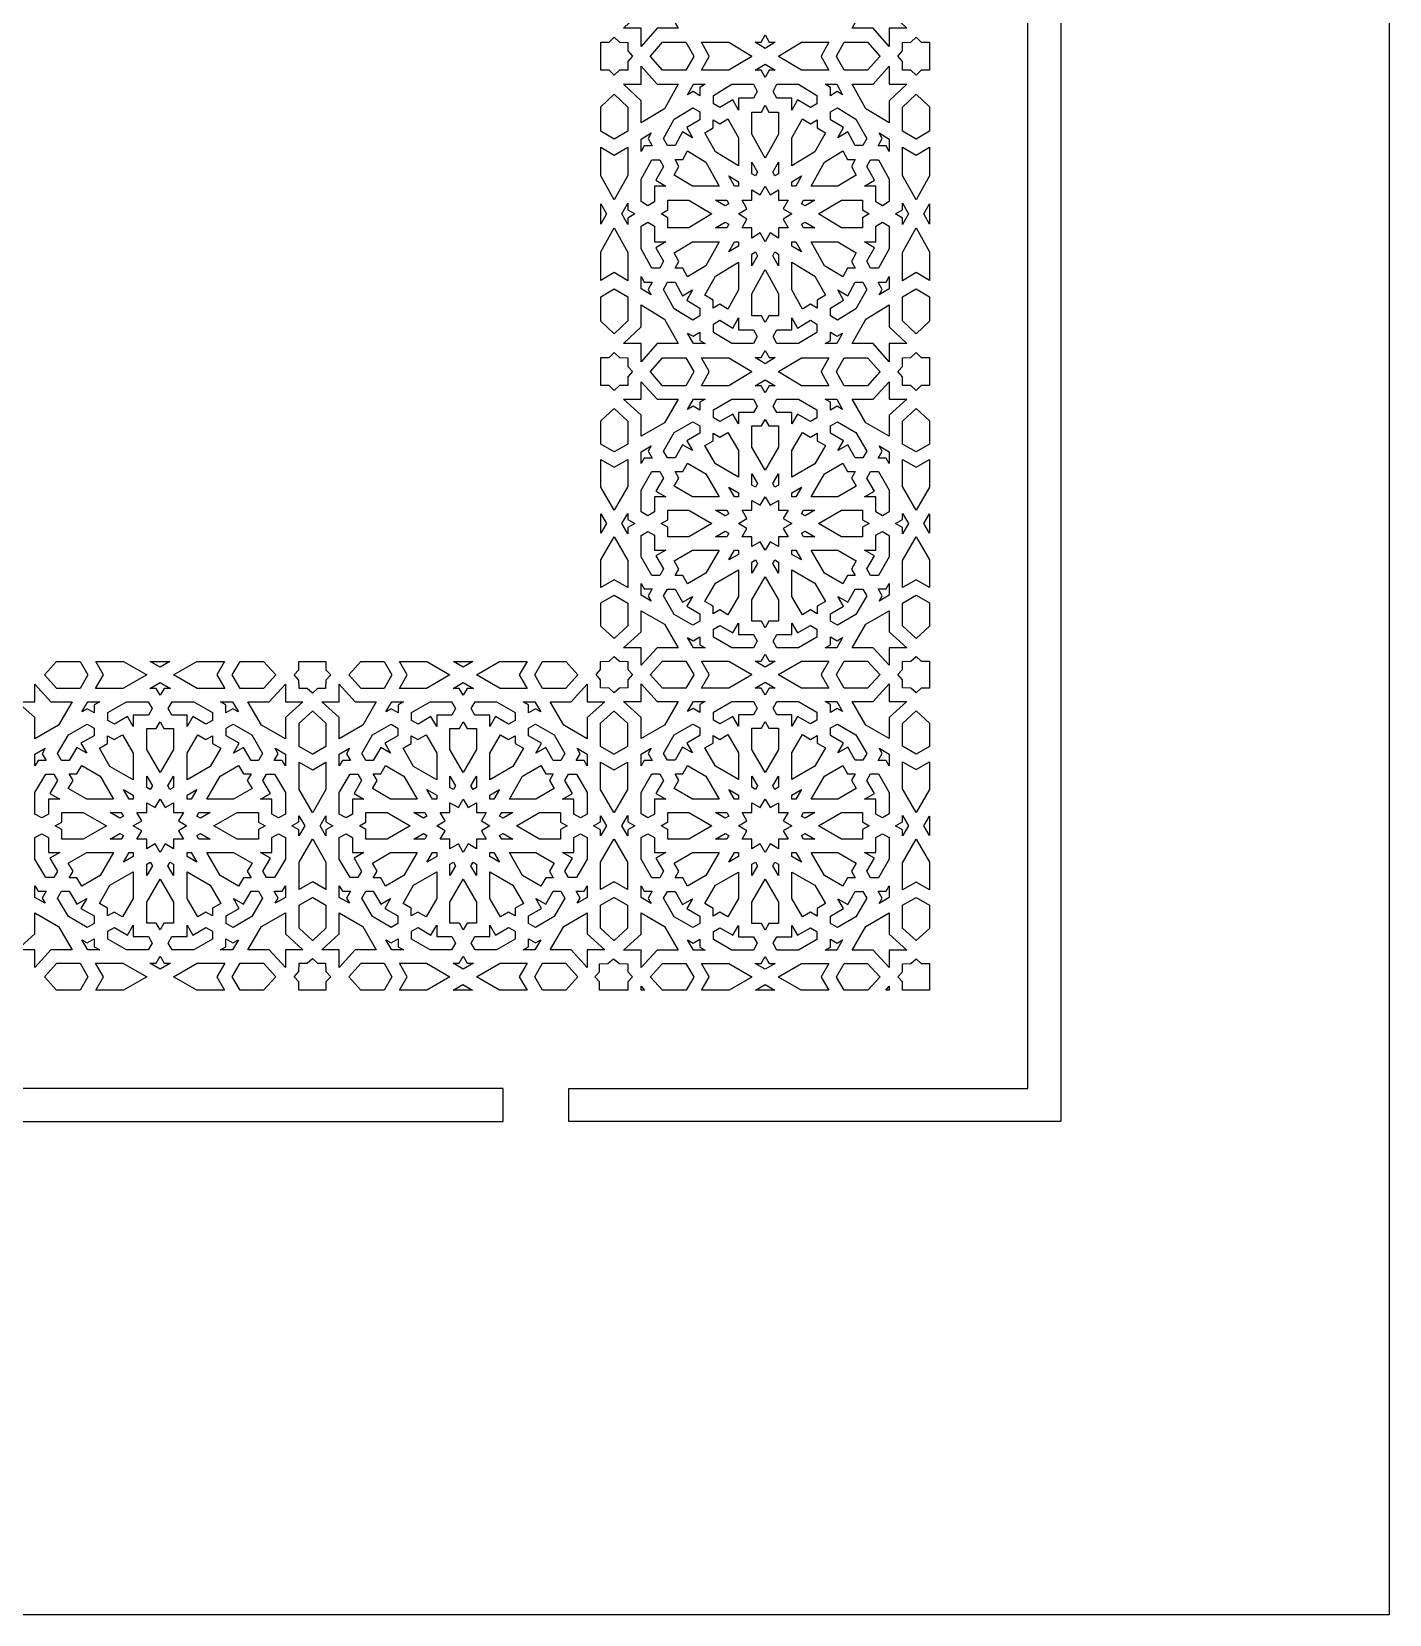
# Model space of a CAD drawing. Extents: x -375 to 375, y -1025 to 1025.
# Drawn here: x -38.3 to 375, y -1025 to -543.3 of the extents above; entities that cross this region are included whole.
import ezdxf

# ---------------------------------------------------------------- set-up
doc = ezdxf.new("R2010")
doc.units = 0
doc.layers.add('LAYER_1', color=18, linetype='CONTINUOUS')

msp = doc.modelspace()

# ---------------------------------------------------------------- linework, layer by layer
at = {"layer": 'LAYER_1'}
for points in [[(-375, -1025), (375, -1025), (375, 1025), (-375, 1025)], [(125.29, -875), (125.29, -865), (265, -865), (265, -189.54), (275, -189.54), (275, -875)], [(154.38, -534.79), (158.51, -542.26), (152.08, -542.26), (147.23, -547.82), (147.23, -542.26), (141.92, -542.26), (147.23, -537.19), (147.23, -530.48)], [(222.77, -537.19), (228.08, -542.26), (222.77, -542.26), (222.77, -547.82), (217.92, -542.26), (211.49, -542.26), (215.62, -534.79), (222.77, -530.48)], [(186.21, -546.5), (188.09, -546.5), (185, -548.37), (181.91, -546.5), (183.79, -546.5), (185, -544.3)], [(140.62, -546.5), (143.18, -546.59), (143.18, -549.17), (144.58, -550.78), (143.18, -552.38), (143.18, -554.97), (140.62, -555.05), (139.05, -556.55), (137.47, -555.05), (135, -555.05), (135, -550.78), (135, -546.5), (137.47, -546.5), (139.05, -545)], [(163.24, -550.73), (163.21, -550.78), (163.24, -550.82), (160.9, -555.05), (153.8, -555.05), (150.11, -550.82), (150.14, -550.78), (150.11, -550.73), (153.8, -546.5), (160.9, -546.5)], [(180.94, -550.73), (180.87, -550.78), (180.94, -550.82), (173.93, -555.05), (165.58, -555.05), (167.92, -550.82), (167.9, -550.78), (167.92, -550.73), (165.58, -546.5), (173.93, -546.5)], [(202.08, -550.73), (202.1, -550.78), (202.08, -550.82), (204.42, -555.05), (196.07, -555.05), (189.06, -550.82), (189.13, -550.78), (189.06, -550.73), (196.07, -546.5), (204.42, -546.5)], [(219.89, -550.73), (219.86, -550.78), (219.89, -550.82), (216.2, -555.05), (209.1, -555.05), (206.76, -550.82), (206.79, -550.78), (206.76, -550.73), (209.1, -546.5), (216.2, -546.5)], [(232.53, -546.5), (235, -546.5), (235, -550.78), (235, -555.05), (232.53, -555.05), (230.95, -556.55), (229.38, -555.05), (226.82, -554.97), (226.82, -552.38), (225.42, -550.78), (226.82, -549.17), (226.82, -546.59), (229.38, -546.5), (230.95, -545)], [(152.08, -559.29), (158.51, -559.29), (154.38, -566.76), (147.23, -571.08), (147.23, -564.36), (141.92, -559.29), (147.23, -559.29), (147.23, -553.74)], [(188.09, -555.05), (186.21, -555.05), (185, -557.25), (183.79, -555.05), (181.91, -555.05), (185, -553.19)], [(222.77, -559.29), (228.08, -559.29), (222.77, -564.36), (222.77, -571.08), (215.62, -566.76), (211.49, -559.29), (217.92, -559.29), (222.77, -553.74)], [(143.18, -566.23), (143.18, -573.53), (139.05, -576.02), (135, -573.57), (135, -566.16), (139.05, -562.29)], [(165.14, -560.27), (165.14, -562.81), (163.04, -561.54), (161.41, -562.52), (163.2, -559.29), (166.77, -559.29)], [(182.61, -561.46), (181.46, -563.53), (176.89, -563.53), (176.89, -567.15), (175.16, -564.02), (171.21, -566.41), (169.23, -565.21), (169.23, -562.7), (174.88, -559.29), (181.41, -559.29)], [(200.77, -562.7), (200.77, -565.21), (198.8, -566.41), (194.84, -564.02), (193.11, -567.15), (193.11, -563.53), (188.54, -563.53), (187.39, -561.46), (188.59, -559.29), (195.12, -559.29)], [(208.59, -562.52), (206.96, -561.54), (204.86, -562.81), (204.86, -560.27), (203.23, -559.29), (206.8, -559.29)], [(235, -566.16), (235, -573.57), (230.95, -576.02), (226.82, -573.53), (226.82, -566.23), (230.95, -562.29)], [(165.08, -567.71), (165.08, -570.1), (161.12, -572.49), (162.85, -575.62), (159.86, -573.81), (157.57, -577.95), (155.29, -577.95), (154.09, -575.78), (157.35, -569.87), (163.01, -566.46)], [(186.16, -567.77), (189.05, -567.77), (189.05, -574.49), (185, -581.82), (180.95, -574.49), (180.95, -567.77), (183.84, -567.77), (185, -565.68)], [(212.65, -569.87), (215.91, -575.78), (214.71, -577.95), (212.43, -577.95), (210.14, -573.81), (207.15, -575.62), (208.88, -572.49), (204.92, -570.1), (204.92, -567.71), (206.99, -566.46)], [(176.89, -575.63), (176.89, -584.09), (169.88, -579.86), (166.67, -574.04), (169.17, -572.53), (169.17, -570.11), (171.18, -571.32), (173.68, -569.81)], [(198.82, -571.32), (200.83, -570.11), (200.83, -572.53), (203.33, -574.04), (200.12, -579.86), (193.11, -584.09), (193.11, -575.63), (196.32, -569.81)], [(149.39, -575.81), (150.6, -578.01), (148.17, -578.01), (147.23, -579.71), (147.23, -575.97), (150.33, -574.11)], [(222.77, -575.97), (222.77, -579.71), (221.83, -578.01), (219.4, -578.01), (220.61, -575.81), (219.67, -574.11)], [(143.18, -587.05), (139.05, -594.52), (135, -587.19), (135, -578.47), (139.05, -580.91), (143.18, -578.42)], [(154.04, -584.35), (151.75, -588.49), (154.75, -590.29), (151.29, -590.29), (151.29, -595.07), (149.31, -596.26), (147.23, -595.01), (147.23, -588.19), (150.5, -582.28), (152.9, -582.28)], [(166.91, -582.96), (170.96, -590.29), (162.86, -590.29), (157.3, -586.93), (158.74, -584.32), (157.58, -582.22), (159.9, -582.22), (161.34, -579.6)], [(210.1, -582.22), (212.42, -582.22), (211.26, -584.32), (212.7, -586.93), (207.14, -590.29), (199.04, -590.29), (203.09, -582.96), (208.66, -579.6)], [(222.77, -588.19), (222.77, -595.01), (220.69, -596.26), (218.71, -595.07), (218.71, -590.29), (215.25, -590.29), (218.25, -588.49), (215.96, -584.35), (217.1, -582.28), (219.5, -582.28)], [(230.95, -580.91), (235, -578.47), (235, -587.19), (230.95, -594.52), (226.82, -587.05), (226.82, -578.42)], [(176.9, -588.99), (176.9, -590.29), (175.65, -590.29), (173.94, -587.2)], [(182.66, -586.06), (182.03, -587.19), (180.95, -586.54), (180.95, -582.97)], [(189.05, -586.54), (187.97, -587.19), (187.34, -586.06), (189.05, -582.97)], [(194.36, -590.29), (193.11, -590.29), (193.11, -588.99), (196.06, -587.2)], [(186.48, -592.98), (189.05, -591.44), (189.05, -594.53), (192.01, -594.53), (190.53, -597.22), (193.1, -598.77), (190.53, -600.32), (192.01, -603), (189.05, -603), (189.05, -606.1), (186.48, -604.55), (185, -607.23), (183.52, -604.55), (180.95, -606.1), (180.95, -603), (177.99, -603), (179.47, -600.32), (176.9, -598.77), (179.47, -597.22), (177.99, -594.53), (180.95, -594.53), (180.95, -591.44), (183.52, -592.98), (185, -590.3)], [(136.71, -598.77), (135, -601.86), (135, -598.77), (135, -595.68)], [(143.18, -597.5), (145.28, -598.77), (143.18, -600.04), (143.18, -602), (141.39, -598.77), (143.18, -595.53)], [(168.79, -598.77), (161.77, -603), (155.35, -603), (155.35, -599.98), (153.34, -598.77), (155.35, -597.55), (155.35, -594.53), (161.77, -594.53)], [(173.93, -595.66), (172.85, -596.32), (169.89, -594.53), (173.3, -594.53)], [(197.16, -596.32), (196.07, -595.66), (196.7, -594.53), (200.11, -594.53)], [(214.65, -597.55), (216.66, -598.77), (214.65, -599.98), (214.65, -603), (208.23, -603), (201.21, -598.77), (208.23, -594.53), (214.65, -594.53)], [(228.61, -598.77), (226.82, -602), (226.82, -600.04), (224.72, -598.77), (226.82, -597.5), (226.82, -595.53)], [(235, -598.77), (235, -601.86), (233.29, -598.77), (235, -595.68)], [(151.29, -602.46), (151.29, -607.24), (154.75, -607.24), (151.75, -609.05), (154.04, -613.18), (152.9, -615.25), (150.5, -615.25), (147.23, -609.34), (147.23, -602.52), (149.31, -601.27)], [(173.93, -601.87), (173.3, -603), (169.89, -603), (172.85, -601.22)], [(200.11, -603), (196.7, -603), (196.07, -601.87), (197.16, -601.22)], [(222.77, -602.52), (222.77, -609.34), (219.5, -615.25), (217.1, -615.25), (215.96, -613.18), (218.25, -609.05), (215.25, -607.24), (218.71, -607.24), (218.71, -602.46), (220.69, -601.27)], [(143.18, -610.48), (143.18, -619.11), (139.05, -616.62), (135, -619.06), (135, -610.34), (139.05, -603.01)], [(235, -610.34), (235, -619.06), (230.95, -616.62), (226.82, -619.11), (226.82, -610.48), (230.95, -603.01)], [(166.91, -614.57), (161.34, -617.93), (159.9, -615.31), (157.58, -615.31), (158.74, -613.21), (157.3, -610.6), (162.86, -607.24), (170.96, -607.24)], [(176.9, -608.54), (173.94, -610.33), (175.65, -607.24), (176.9, -607.24)], [(182.66, -611.47), (180.95, -614.56), (180.95, -610.99), (182.03, -610.34)], [(189.05, -610.99), (189.05, -614.56), (187.34, -611.47), (187.97, -610.34)], [(196.06, -610.33), (193.11, -608.54), (193.11, -607.24), (194.36, -607.24)], [(212.7, -610.6), (211.26, -613.21), (212.42, -615.31), (210.1, -615.31), (208.66, -617.93), (203.09, -614.57), (199.04, -607.24), (207.14, -607.24)], [(176.89, -621.9), (173.68, -627.72), (171.18, -626.21), (169.17, -627.42), (169.17, -625), (166.67, -623.49), (169.88, -617.67), (176.89, -613.44)], [(189.05, -623.04), (189.05, -629.76), (186.16, -629.76), (185, -631.85), (183.84, -629.76), (180.95, -629.76), (180.95, -623.04), (185, -615.71)], [(200.12, -617.67), (203.33, -623.49), (200.83, -625), (200.83, -627.42), (198.82, -626.21), (196.32, -627.72), (193.11, -621.9), (193.11, -613.44)], [(148.17, -619.52), (150.6, -619.52), (149.39, -621.72), (150.33, -623.42), (147.23, -621.56), (147.23, -617.83)], [(159.86, -623.72), (162.85, -621.91), (161.12, -625.04), (165.08, -627.43), (165.08, -629.82), (163.01, -631.07), (157.35, -627.66), (154.09, -621.75), (155.29, -619.58), (157.57, -619.58)], [(215.91, -621.75), (212.65, -627.66), (206.99, -631.07), (204.92, -629.82), (204.92, -627.43), (208.88, -625.04), (207.15, -621.91), (210.14, -623.72), (212.43, -619.58), (214.71, -619.58)], [(222.77, -621.56), (219.67, -623.42), (220.61, -621.72), (219.4, -619.52), (221.83, -619.52), (222.77, -617.83)], [(143.18, -624.01), (143.18, -631.3), (139.05, -635.24), (135, -631.38), (135, -623.96), (139.05, -621.51)], [(235, -623.96), (235, -631.38), (230.95, -635.24), (226.82, -631.3), (226.82, -624.01), (230.95, -621.51)], [(154.38, -630.77), (158.51, -638.24), (152.08, -638.24), (147.23, -643.79), (147.23, -638.24), (141.92, -638.24), (147.23, -633.17), (147.23, -626.45)], [(176.89, -634), (181.46, -634), (182.61, -636.07), (181.41, -638.24), (174.88, -638.24), (169.23, -634.83), (169.23, -632.32), (171.21, -631.13), (175.16, -633.51), (176.89, -630.39)], [(194.84, -633.51), (198.8, -631.13), (200.77, -632.32), (200.77, -634.83), (195.12, -638.24), (188.59, -638.24), (187.39, -636.07), (188.54, -634), (193.11, -634), (193.11, -630.39)], [(222.77, -633.17), (228.08, -638.24), (222.77, -638.24), (222.77, -643.79), (217.92, -638.24), (211.49, -638.24), (215.62, -630.77), (222.77, -626.45)], [(165.14, -637.26), (166.77, -638.24), (163.2, -638.24), (161.41, -635.01), (163.04, -635.99), (165.14, -634.72)], [(206.96, -635.99), (208.59, -635.01), (206.8, -638.24), (203.23, -638.24), (204.86, -637.26), (204.86, -634.72)], [(186.21, -642.48), (188.09, -642.48), (185, -644.35), (181.91, -642.48), (183.79, -642.48), (185, -640.28)], [(140.62, -642.48), (143.18, -642.56), (143.18, -645.15), (144.58, -646.75), (143.18, -648.36), (143.18, -650.95), (140.62, -651.03), (139.05, -652.53), (137.47, -651.03), (135, -651.03), (135, -646.75), (135, -642.48), (137.47, -642.48), (139.05, -640.98)], [(163.24, -646.77), (163.21, -646.81), (163.24, -646.86), (160.9, -651.04), (153.8, -651.04), (150.11, -646.86), (150.14, -646.81), (150.11, -646.77), (153.8, -642.58), (160.9, -642.58)], [(180.94, -646.77), (180.87, -646.81), (180.94, -646.86), (173.93, -651.04), (165.58, -651.04), (167.92, -646.86), (167.9, -646.81), (167.92, -646.77), (165.58, -642.58), (173.93, -642.58)], [(202.08, -646.77), (202.1, -646.81), (202.08, -646.86), (204.42, -651.04), (196.07, -651.04), (189.06, -646.86), (189.13, -646.81), (189.06, -646.77), (196.07, -642.58), (204.42, -642.58)], [(219.89, -646.77), (219.86, -646.81), (219.89, -646.86), (216.2, -651.04), (209.1, -651.04), (206.76, -646.86), (206.79, -646.81), (206.76, -646.77), (209.1, -642.58), (216.2, -642.58)], [(232.53, -642.48), (235, -642.48), (235, -646.75), (235, -651.03), (232.53, -651.03), (230.95, -652.53), (229.38, -651.03), (226.82, -650.95), (226.82, -648.36), (225.42, -646.75), (226.82, -645.15), (226.82, -642.56), (229.38, -642.48), (230.95, -640.98)], [(152.08, -655.16), (158.51, -655.16), (154.38, -662.32), (147.23, -666.45), (147.23, -660.01), (141.92, -655.16), (147.23, -655.16), (147.23, -649.83)], [(188.09, -651.09), (186.21, -651.09), (185, -653.2), (183.79, -651.09), (181.91, -651.09), (185, -649.3)], [(222.77, -655.16), (228.08, -655.16), (222.77, -660.01), (222.77, -666.45), (215.62, -662.32), (211.49, -655.16), (217.92, -655.16), (222.77, -649.83)], [(143.18, -661.81), (143.18, -668.8), (139.05, -671.19), (135, -668.85), (135, -661.74), (139.05, -658.03)], [(165.14, -656.1), (165.14, -658.53), (163.04, -657.31), (161.41, -658.25), (163.2, -655.16), (166.77, -655.16)], [(182.61, -657.24), (181.46, -659.22), (176.89, -659.22), (176.89, -662.68), (175.16, -659.68), (171.21, -661.97), (169.23, -660.83), (169.23, -658.43), (174.88, -655.16), (181.41, -655.16)], [(200.77, -658.43), (200.77, -660.83), (198.8, -661.97), (194.84, -659.68), (193.11, -662.68), (193.11, -659.22), (188.54, -659.22), (187.39, -657.24), (188.59, -655.16), (195.12, -655.16)], [(208.59, -658.25), (206.96, -657.31), (204.86, -658.53), (204.86, -656.1), (203.23, -655.16), (206.8, -655.16)], [(235, -661.74), (235, -668.85), (230.95, -671.19), (226.82, -668.8), (226.82, -661.81), (230.95, -658.03)], [(165.08, -663.23), (165.08, -665.52), (161.12, -667.81), (162.85, -670.8), (159.86, -669.07), (157.57, -673.04), (155.29, -673.04), (154.09, -670.96), (157.35, -665.29), (163.01, -662.02)], [(186.16, -663.29), (189.05, -663.29), (189.05, -669.72), (185, -676.75), (180.95, -669.72), (180.95, -663.29), (183.84, -663.29), (185, -661.28)], [(212.65, -665.29), (215.91, -670.96), (214.71, -673.04), (212.43, -673.04), (210.14, -669.07), (207.15, -670.8), (208.88, -667.81), (204.92, -665.52), (204.92, -663.23), (206.99, -662.02)], [(149.39, -670.99), (150.6, -673.1), (148.17, -673.1), (147.23, -674.72), (147.23, -671.15), (150.33, -669.36)], [(176.89, -670.81), (176.89, -678.93), (169.88, -674.87), (166.67, -669.29), (169.17, -667.85), (169.17, -665.53), (171.18, -666.69), (173.68, -665.24)], [(198.82, -666.69), (200.83, -665.53), (200.83, -667.85), (203.33, -669.29), (200.12, -674.87), (193.11, -678.93), (193.11, -670.81), (196.32, -665.24)], [(222.77, -671.15), (222.77, -674.72), (221.83, -673.1), (219.4, -673.1), (220.61, -670.99), (219.67, -669.36)], [(143.18, -681.76), (139.05, -688.93), (135, -681.9), (135, -673.54), (139.05, -675.88), (143.18, -673.49)], [(230.95, -675.88), (235, -673.54), (235, -681.9), (230.95, -688.93), (226.82, -681.76), (226.82, -673.49)], [(154.04, -679.17), (151.75, -683.14), (154.75, -684.87), (151.29, -684.87), (151.29, -689.45), (149.31, -690.6), (147.23, -689.39), (147.23, -682.85), (150.5, -677.19), (152.9, -677.19)], [(166.91, -677.85), (170.96, -684.87), (162.86, -684.87), (157.3, -681.65), (158.74, -679.14), (157.58, -677.13), (159.9, -677.13), (161.34, -674.63)], [(182.66, -680.81), (182.03, -681.9), (180.95, -681.27), (180.95, -677.85)], [(189.05, -681.27), (187.97, -681.9), (187.34, -680.81), (189.05, -677.85)], [(210.1, -677.13), (212.42, -677.13), (211.26, -679.14), (212.7, -681.65), (207.14, -684.87), (199.04, -684.87), (203.09, -677.85), (208.66, -674.63)], [(222.77, -682.85), (222.77, -689.39), (220.69, -690.6), (218.71, -689.45), (218.71, -684.87), (215.25, -684.87), (218.25, -683.14), (215.96, -679.17), (217.1, -677.19), (219.5, -677.19)], [(176.9, -683.62), (176.9, -684.87), (175.65, -684.87), (173.94, -681.91)], [(194.36, -684.87), (193.11, -684.87), (193.11, -683.62), (196.06, -681.91)], [(186.48, -687.45), (189.05, -685.97), (189.05, -688.94), (192.01, -688.94), (190.53, -691.51), (193.1, -692.99), (190.53, -694.48), (192.01, -697.05), (189.05, -697.05), (189.05, -700.02), (186.48, -698.54), (185, -701.11), (183.52, -698.54), (180.95, -700.02), (180.95, -697.05), (177.99, -697.05), (179.47, -694.48), (176.9, -692.99), (179.47, -691.51), (177.99, -688.94), (180.95, -688.94), (180.95, -685.97), (183.52, -687.45), (185, -684.88)], [(136.71, -692.99), (135, -695.96), (135, -692.99), (135, -690.03)], [(143.18, -691.78), (145.28, -692.99), (143.18, -694.21), (143.18, -696.09), (141.39, -692.99), (143.18, -689.89)], [(168.79, -692.99), (161.77, -697.05), (155.35, -697.05), (155.35, -694.15), (153.34, -692.99), (155.35, -691.83), (155.35, -688.94), (161.77, -688.94)], [(173.93, -690.02), (172.85, -690.65), (169.89, -688.94), (173.3, -688.94)], [(197.16, -690.65), (196.07, -690.02), (196.7, -688.94), (200.11, -688.94)], [(214.65, -691.83), (216.66, -692.99), (214.65, -694.15), (214.65, -697.05), (208.23, -697.05), (201.21, -692.99), (208.23, -688.94), (214.65, -688.94)], [(228.61, -692.99), (226.82, -696.09), (226.82, -694.21), (224.72, -692.99), (226.82, -691.78), (226.82, -689.89)], [(235, -692.99), (235, -695.96), (233.29, -692.99), (235, -690.03)], [(143.18, -704.22), (143.18, -712.49), (139.05, -710.11), (135, -712.45), (135, -704.09), (139.05, -697.06)], [(151.29, -696.54), (151.29, -701.12), (154.75, -701.12), (151.75, -702.85), (154.04, -706.81), (152.9, -708.8), (150.5, -708.8), (147.23, -703.13), (147.23, -696.59), (149.31, -695.39)], [(173.93, -695.97), (173.3, -697.05), (169.89, -697.05), (172.85, -695.34)], [(200.11, -697.05), (196.7, -697.05), (196.07, -695.97), (197.16, -695.34)], [(222.77, -696.59), (222.77, -703.13), (219.5, -708.8), (217.1, -708.8), (215.96, -706.81), (218.25, -702.85), (215.25, -701.12), (218.71, -701.12), (218.71, -696.54), (220.69, -695.39)], [(235, -704.09), (235, -712.45), (230.95, -710.11), (226.82, -712.49), (226.82, -704.22), (230.95, -697.06)], [(166.91, -708.14), (161.34, -711.36), (159.9, -708.85), (157.58, -708.85), (158.74, -706.84), (157.3, -704.34), (162.86, -701.12), (170.96, -701.12)], [(176.9, -702.37), (173.94, -704.08), (175.65, -701.12), (176.9, -701.12)], [(196.06, -704.08), (193.11, -702.37), (193.11, -701.12), (194.36, -701.12)], [(212.7, -704.34), (211.26, -706.84), (212.42, -708.85), (210.1, -708.85), (208.66, -711.36), (203.09, -708.14), (199.04, -701.12), (207.14, -701.12)], [(176.89, -715.17), (173.68, -720.75), (171.18, -719.3), (169.17, -720.46), (169.17, -718.14), (166.67, -716.69), (169.88, -711.12), (176.89, -707.06)], [(182.66, -705.17), (180.95, -708.13), (180.95, -704.71), (182.03, -704.09)], [(189.05, -704.71), (189.05, -708.13), (187.34, -705.17), (187.97, -704.09)], [(200.12, -711.12), (203.33, -716.69), (200.83, -718.14), (200.83, -720.46), (198.82, -719.3), (196.32, -720.75), (193.11, -715.17), (193.11, -707.06)], [(148.17, -712.89), (150.6, -712.89), (149.39, -715), (150.33, -716.63), (147.23, -714.84), (147.23, -711.26)], [(189.05, -716.26), (189.05, -722.7), (186.16, -722.7), (185, -724.71), (183.84, -722.7), (180.95, -722.7), (180.95, -716.26), (185, -709.24)], [(222.77, -714.84), (219.67, -716.63), (220.61, -715), (219.4, -712.89), (221.83, -712.89), (222.77, -711.26)], [(143.18, -717.19), (143.18, -724.18), (139.05, -727.95), (135, -724.25), (135, -717.14), (139.05, -714.8)], [(159.86, -716.91), (162.85, -715.18), (161.12, -718.18), (165.08, -720.47), (165.08, -722.76), (163.01, -723.96), (157.35, -720.69), (154.09, -715.03), (155.29, -712.95), (157.57, -712.95)], [(215.91, -715.03), (212.65, -720.69), (206.99, -723.96), (204.92, -722.76), (204.92, -720.47), (208.88, -718.18), (207.15, -715.18), (210.14, -716.91), (212.43, -712.95), (214.71, -712.95)], [(235, -717.14), (235, -724.25), (230.95, -727.95), (226.82, -724.18), (226.82, -717.19), (230.95, -714.8)], [(154.38, -723.67), (158.51, -730.83), (152.08, -730.83), (147.23, -736.15), (147.23, -730.83), (141.92, -730.83), (147.23, -725.97), (147.23, -719.53)], [(222.77, -725.97), (228.08, -730.83), (222.77, -730.83), (222.77, -736.15), (217.92, -730.83), (211.49, -730.83), (215.62, -723.67), (222.77, -719.53)], [(176.89, -726.77), (181.46, -726.77), (182.61, -728.75), (181.41, -730.83), (174.88, -730.83), (169.23, -727.56), (169.23, -725.16), (171.21, -724.01), (175.16, -726.3), (176.89, -723.3)], [(194.84, -726.3), (198.8, -724.01), (200.77, -725.16), (200.77, -727.56), (195.12, -730.83), (188.59, -730.83), (187.39, -728.75), (188.54, -726.77), (193.11, -726.77), (193.11, -723.3)], [(165.14, -729.89), (166.77, -730.83), (163.2, -730.83), (161.41, -727.73), (163.04, -728.67), (165.14, -727.46)], [(206.96, -728.67), (208.59, -727.73), (206.8, -730.83), (203.23, -730.83), (204.86, -729.89), (204.86, -727.46)], [(-21.14, -739.05), (-23.54, -743.18), (-30.59, -743.18), (-34.39, -739.05), (-30.66, -735), (-23.5, -735)], [(-3.26, -739.05), (-10.48, -743.18), (-18.81, -743.18), (-16.41, -739.05), (-18.77, -735), (-10.34, -735)], [(0.83, -736.71), (-2.15, -735), (3.82, -735)], [(18.07, -739.05), (20.48, -743.18), (12.15, -743.18), (4.93, -739.05), (12.01, -735), (20.43, -735)], [(36.05, -739.05), (32.25, -743.18), (25.21, -743.18), (22.8, -739.05), (25.16, -735), (32.33, -735)], [(51.3, -737.48), (52.75, -739.05), (51.3, -740.63), (51.22, -743.18), (48.73, -743.18), (47.18, -744.58), (45.63, -743.18), (43.13, -743.18), (43.05, -740.63), (41.6, -739.05), (43.05, -737.48), (43.05, -735), (47.18, -735), (51.3, -735)], [(71.36, -739.05), (68.98, -743.18), (62.01, -743.18), (58.24, -739.05), (61.93, -735), (69.03, -735)], [(89.05, -739.05), (81.91, -743.18), (73.66, -743.18), (76.04, -739.05), (73.71, -735), (82.05, -735)], [(93.11, -736.71), (90.15, -735), (96.06, -735)], [(110.17, -739.05), (112.55, -743.18), (104.31, -743.18), (97.16, -739.05), (104.17, -735), (112.51, -735)], [(127.97, -739.05), (124.21, -743.18), (117.24, -743.18), (114.85, -739.05), (117.19, -735), (124.28, -735)], [(140.62, -734.9), (143.18, -734.97), (143.18, -737.45), (144.58, -738.99), (143.18, -740.53), (143.18, -743.01), (140.62, -743.09), (139.05, -744.53), (137.47, -743.09), (134.92, -743.01), (134.92, -740.53), (133.52, -738.99), (134.92, -737.45), (134.92, -735), (135, -735), (135, -734.97), (137.47, -734.9), (139.05, -733.46)], [(163.24, -738.95), (163.21, -738.99), (163.24, -739.03), (160.9, -743.09), (153.8, -743.09), (150.11, -739.03), (150.14, -738.99), (150.11, -738.95), (153.8, -734.9), (160.9, -734.9)], [(180.94, -738.95), (180.87, -738.99), (180.94, -739.03), (173.93, -743.09), (165.58, -743.09), (167.92, -739.03), (167.9, -738.99), (167.92, -738.95), (165.58, -734.9), (173.93, -734.9)], [(186.21, -734.9), (188.09, -734.9), (185, -736.68), (181.91, -734.9), (183.79, -734.9), (185, -732.79)], [(202.08, -738.95), (202.1, -738.99), (202.08, -739.03), (204.42, -743.09), (196.07, -743.09), (189.06, -739.03), (189.13, -738.99), (189.06, -738.95), (196.07, -734.9), (204.42, -734.9)], [(219.89, -738.95), (219.86, -738.99), (219.89, -739.03), (216.2, -743.09), (209.1, -743.09), (206.76, -739.03), (206.79, -738.99), (206.76, -738.95), (209.1, -734.9), (216.2, -734.9)], [(232.53, -734.9), (235, -734.9), (235, -738.99), (235, -743.09), (232.53, -743.09), (230.95, -744.53), (229.38, -743.09), (226.82, -743.01), (226.82, -740.53), (225.42, -738.99), (226.82, -737.45), (226.82, -734.97), (229.38, -734.9), (230.95, -733.46)], [(3.95, -743.18), (2.06, -743.18), (0.83, -745.28), (-0.39, -743.18), (-2.29, -743.18), (0.83, -741.39)], [(96.2, -743.18), (94.32, -743.18), (93.11, -745.28), (91.89, -743.18), (90.02, -743.18), (93.11, -741.39)], [(152.08, -747.15), (158.51, -747.15), (154.38, -754.32), (147.23, -758.45), (147.23, -752.01), (141.92, -747.15), (147.23, -747.15), (147.23, -741.83)], [(188.09, -743.09), (186.21, -743.09), (185, -745.2), (183.79, -743.09), (181.91, -743.09), (185, -741.3)], [(222.77, -747.15), (228.08, -747.15), (222.77, -752.01), (222.77, -758.45), (215.62, -754.32), (211.49, -747.15), (217.92, -747.15), (222.77, -741.83)], [(-32.39, -747.24), (-25.91, -747.24), (-30.07, -754.38), (-37.29, -758.51), (-37.29, -752.08), (-42.65, -747.24), (-37.29, -747.24), (-37.29, -741.92)], [(38.95, -747.24), (44.32, -747.24), (38.95, -752.08), (38.95, -758.51), (31.74, -754.38), (27.57, -747.24), (34.06, -747.24), (38.95, -741.92)], [(60.22, -747.24), (66.64, -747.24), (62.52, -754.38), (55.37, -758.51), (55.37, -752.08), (50.06, -747.24), (55.37, -747.24), (55.37, -741.92)], [(130.84, -747.24), (136.15, -747.24), (130.84, -752.08), (130.84, -758.51), (123.7, -754.38), (119.58, -747.24), (126, -747.24), (130.84, -741.92)], [(-19.21, -748.17), (-19.21, -750.6), (-21.34, -749.39), (-22.98, -750.33), (-21.18, -747.24), (-17.57, -747.24)], [(-1.58, -749.31), (-2.74, -751.29), (-7.35, -751.29), (-7.35, -754.75), (-9.09, -751.75), (-13.09, -754.04), (-15.09, -752.9), (-15.09, -750.5), (-9.38, -747.23), (-2.79, -747.23)], [(16.76, -750.5), (16.76, -752.9), (14.76, -754.04), (10.76, -751.75), (9.02, -754.75), (9.02, -751.29), (4.4, -751.29), (3.25, -749.31), (4.46, -747.23), (11.05, -747.23)], [(24.64, -750.33), (23, -749.39), (20.88, -750.6), (20.88, -748.17), (19.24, -747.24), (22.84, -747.24)], [(51.32, -753.8), (51.32, -760.9), (47.27, -763.24), (47.23, -763.22), (47.19, -763.24), (43.15, -760.9), (43.15, -753.8), (47.19, -750.11), (47.23, -750.14), (47.27, -750.11)], [(73.26, -748.17), (73.26, -750.6), (71.16, -749.39), (69.54, -750.33), (71.32, -747.24), (74.89, -747.24)], [(90.72, -749.31), (89.58, -751.29), (85.01, -751.29), (85.01, -754.75), (83.28, -751.75), (79.33, -754.04), (77.35, -752.9), (77.35, -750.5), (83, -747.23), (89.52, -747.23)], [(108.87, -750.5), (108.87, -752.9), (106.89, -754.04), (102.94, -751.75), (101.21, -754.75), (101.21, -751.29), (96.64, -751.29), (95.5, -749.31), (96.7, -747.23), (103.22, -747.23)], [(116.68, -750.33), (115.05, -749.39), (112.95, -750.6), (112.95, -748.17), (111.33, -747.24), (114.9, -747.24)], [(143.09, -753.8), (143.09, -760.9), (139.03, -763.24), (138.99, -763.22), (138.95, -763.24), (134.89, -760.9), (134.89, -753.8), (138.95, -750.11), (138.99, -750.14), (139.03, -750.11)], [(165.14, -748.09), (165.14, -750.53), (163.04, -749.31), (161.41, -750.25), (163.2, -747.15), (166.77, -747.15)], [(182.61, -749.24), (181.46, -751.22), (176.89, -751.22), (176.89, -754.68), (175.16, -751.68), (171.21, -753.97), (169.23, -752.83), (169.23, -750.42), (174.88, -747.15), (181.41, -747.15)], [(200.77, -750.42), (200.77, -752.83), (198.8, -753.97), (194.84, -751.68), (193.11, -754.68), (193.11, -751.22), (188.54, -751.22), (187.39, -749.24), (188.59, -747.15), (195.12, -747.15)], [(208.59, -750.25), (206.96, -749.31), (204.86, -750.53), (204.86, -748.09), (203.23, -747.15), (206.8, -747.15)], [(235, -753.73), (235, -760.84), (230.95, -763.19), (226.82, -760.8), (226.82, -753.81), (230.95, -750.03)], [(-19.27, -755.29), (-19.27, -757.58), (-23.27, -759.86), (-21.52, -762.85), (-24.54, -761.13), (-26.85, -765.09), (-29.16, -765.09), (-30.37, -763.01), (-27.07, -757.35), (-21.37, -754.09)], [(2, -755.35), (4.92, -755.35), (4.92, -761.78), (0.83, -768.79), (-3.25, -761.78), (-3.25, -755.35), (-0.34, -755.35), (0.83, -753.34)], [(28.74, -757.35), (32.03, -763.01), (30.82, -765.09), (28.52, -765.09), (26.21, -761.13), (23.19, -762.85), (24.93, -759.86), (20.94, -757.58), (20.94, -755.29), (23.03, -754.09)], [(73.21, -755.29), (73.21, -757.58), (69.25, -759.86), (70.98, -762.85), (67.99, -761.13), (65.7, -765.09), (63.42, -765.09), (62.22, -763.01), (65.48, -757.35), (71.13, -754.09)], [(94.27, -755.35), (97.15, -755.35), (97.15, -761.78), (93.11, -768.79), (89.06, -761.78), (89.06, -755.35), (91.95, -755.35), (93.11, -753.34)], [(120.73, -757.35), (123.99, -763.01), (122.8, -765.09), (120.51, -765.09), (118.23, -761.13), (115.24, -762.85), (116.96, -759.86), (113.01, -757.58), (113.01, -755.29), (115.08, -754.09)], [(165.08, -755.22), (165.08, -757.51), (161.12, -759.8), (162.85, -762.8), (159.86, -761.07), (157.57, -765.04), (155.29, -765.04), (154.09, -762.96), (157.35, -757.29), (163.01, -754.02)], [(186.16, -755.28), (189.05, -755.28), (189.05, -761.72), (185, -768.75), (180.95, -761.72), (180.95, -755.28), (183.84, -755.28), (185, -753.27)], [(212.65, -757.29), (215.91, -762.96), (214.71, -765.04), (212.43, -765.04), (210.14, -761.07), (207.15, -762.8), (208.88, -759.8), (204.92, -757.51), (204.92, -755.22), (206.99, -754.02)], [(-7.35, -762.86), (-7.35, -770.96), (-14.43, -766.91), (-17.67, -761.35), (-15.14, -759.9), (-15.14, -757.58), (-13.12, -758.74), (-10.59, -757.3)], [(14.79, -758.74), (16.81, -757.58), (16.81, -759.9), (19.34, -761.35), (16.09, -766.91), (9.02, -770.96), (9.02, -762.86), (12.26, -757.3)], [(85.01, -762.86), (85.01, -770.96), (78, -766.91), (74.79, -761.35), (77.29, -759.9), (77.29, -757.58), (79.3, -758.74), (81.8, -757.3)], [(106.92, -758.74), (108.92, -757.58), (108.92, -759.9), (111.43, -761.35), (108.22, -766.91), (101.21, -770.96), (101.21, -762.86), (104.42, -757.3)], [(176.89, -762.81), (176.89, -770.92), (169.88, -766.87), (166.67, -761.29), (169.17, -759.84), (169.17, -757.52), (171.18, -758.68), (173.68, -757.24)], [(198.82, -758.68), (200.83, -757.52), (200.83, -759.84), (203.33, -761.29), (200.12, -766.87), (193.11, -770.92), (193.11, -762.81), (196.32, -757.24)], [(-35.11, -763.04), (-33.89, -765.14), (-36.34, -765.14), (-37.29, -766.77), (-37.29, -763.2), (-34.17, -761.41)], [(38.95, -763.2), (38.95, -766.77), (38.01, -765.14), (35.55, -765.14), (36.78, -763.04), (35.83, -761.41)], [(51.32, -773.93), (47.27, -780.94), (47.23, -780.88), (47.19, -780.94), (43.15, -773.93), (43.15, -765.59), (47.19, -767.92), (47.23, -767.9), (47.27, -767.92), (51.32, -765.59)], [(57.52, -763.04), (58.74, -765.14), (56.31, -765.14), (55.37, -766.77), (55.37, -763.2), (58.46, -761.41)], [(130.84, -763.2), (130.84, -766.77), (129.91, -765.14), (127.48, -765.14), (128.69, -763.04), (127.75, -761.41)], [(143.09, -773.93), (139.03, -780.94), (138.99, -780.88), (138.95, -780.94), (134.89, -773.93), (134.89, -765.59), (138.95, -767.92), (138.99, -767.9), (139.03, -767.92), (143.09, -765.59)], [(149.39, -762.99), (150.6, -765.09), (148.17, -765.09), (147.23, -766.72), (147.23, -763.15), (150.33, -761.36)], [(222.77, -763.15), (222.77, -766.72), (221.83, -765.09), (219.4, -765.09), (220.61, -762.99), (219.67, -761.36)], [(230.95, -767.88), (235, -765.54), (235, -773.9), (230.95, -780.93), (226.82, -773.76), (226.82, -765.49)], [(-30.42, -771.21), (-32.73, -775.17), (-29.7, -776.89), (-33.19, -776.89), (-33.19, -781.47), (-35.19, -782.61), (-37.29, -781.41), (-37.29, -774.88), (-33.99, -769.23), (-31.57, -769.23)], [(-17.43, -769.88), (-13.34, -776.89), (-21.51, -776.89), (-27.13, -773.68), (-25.67, -771.18), (-26.84, -769.17), (-24.5, -769.17), (-23.04, -766.67)], [(-1.53, -772.85), (-2.16, -773.93), (-3.25, -773.3), (-3.25, -769.89)], [(4.92, -773.3), (3.83, -773.93), (3.2, -772.85), (4.92, -769.89)], [(26.17, -769.17), (28.51, -769.17), (27.34, -771.18), (28.8, -773.68), (23.18, -776.89), (15.01, -776.89), (19.09, -769.88), (24.71, -766.67)], [(38.95, -774.88), (38.95, -781.41), (36.86, -782.61), (34.86, -781.47), (34.86, -776.89), (31.37, -776.89), (34.39, -775.17), (32.08, -771.21), (33.24, -769.23), (35.66, -769.23)], [(62.17, -771.21), (59.89, -775.17), (62.88, -776.89), (59.43, -776.89), (59.43, -781.47), (57.45, -782.61), (55.37, -781.41), (55.37, -774.88), (58.63, -769.23), (61.03, -769.23)], [(75.03, -769.88), (79.08, -776.89), (70.99, -776.89), (65.43, -773.68), (66.87, -771.18), (65.71, -769.17), (68.03, -769.17), (69.47, -766.67)], [(90.77, -772.85), (90.14, -773.93), (89.06, -773.3), (89.06, -769.89)], [(97.15, -773.3), (96.07, -773.93), (95.45, -772.85), (97.15, -769.89)], [(118.19, -769.17), (120.5, -769.17), (119.34, -771.18), (120.79, -773.68), (115.23, -776.89), (107.14, -776.89), (111.18, -769.88), (116.74, -766.67)], [(130.84, -774.88), (130.84, -781.41), (128.77, -782.61), (126.79, -781.47), (126.79, -776.89), (123.34, -776.89), (126.33, -775.17), (124.04, -771.21), (125.18, -769.23), (127.58, -769.23)], [(154.04, -771.17), (151.75, -775.14), (154.75, -776.87), (151.29, -776.87), (151.29, -781.45), (149.31, -782.59), (147.23, -781.39), (147.23, -774.85), (150.5, -769.19), (152.9, -769.19)], [(166.91, -769.84), (170.96, -776.87), (162.86, -776.87), (157.3, -773.65), (158.74, -771.14), (157.58, -769.13), (159.9, -769.13), (161.34, -766.62)], [(182.66, -772.81), (182.03, -773.9), (180.95, -773.27), (180.95, -769.85)], [(189.05, -773.27), (187.97, -773.9), (187.34, -772.81), (189.05, -769.85)], [(210.1, -769.13), (212.42, -769.13), (211.26, -771.14), (212.7, -773.65), (207.14, -776.87), (199.04, -776.87), (203.09, -769.84), (208.66, -766.62)], [(222.77, -774.85), (222.77, -781.39), (220.69, -782.59), (218.71, -781.45), (218.71, -776.87), (215.25, -776.87), (218.25, -775.14), (215.96, -771.17), (217.1, -769.19), (219.5, -769.19)], [(-7.35, -775.65), (-7.35, -776.89), (-8.61, -776.89), (-10.33, -773.94)], [(10.28, -776.89), (9.02, -776.89), (9.02, -775.65), (12, -773.94)], [(85.01, -775.65), (85.01, -776.89), (83.76, -776.89), (82.06, -773.94)], [(102.46, -776.89), (101.21, -776.89), (101.21, -775.65), (104.16, -773.94)], [(176.9, -775.62), (176.9, -776.87), (175.65, -776.87), (173.94, -773.91)], [(194.36, -776.87), (193.11, -776.87), (193.11, -775.62), (196.06, -773.91)], [(2.33, -779.47), (4.92, -777.99), (4.92, -780.95), (7.91, -780.95), (6.42, -783.52), (9.01, -785), (6.42, -786.48), (7.91, -789.05), (4.92, -789.05), (4.92, -792.01), (2.33, -790.53), (0.83, -793.1), (-0.66, -790.53), (-3.25, -792.01), (-3.25, -789.05), (-6.25, -789.05), (-4.75, -786.48), (-7.34, -785), (-4.75, -783.52), (-6.25, -780.95), (-3.25, -780.95), (-3.25, -777.99), (-0.66, -779.47), (0.83, -776.9)], [(94.59, -779.47), (97.15, -777.99), (97.15, -780.95), (100.12, -780.95), (98.64, -783.52), (101.2, -785), (98.64, -786.48), (100.12, -789.05), (97.15, -789.05), (97.15, -792.01), (94.59, -790.53), (93.11, -793.1), (91.63, -790.53), (89.06, -792.01), (89.06, -789.05), (86.1, -789.05), (87.58, -786.48), (85.02, -785), (87.58, -783.52), (86.1, -780.95), (89.06, -780.95), (89.06, -777.99), (91.63, -779.47), (93.11, -776.9)], [(186.48, -779.45), (189.05, -777.96), (189.05, -780.93), (192.01, -780.93), (190.53, -783.51), (193.1, -784.99), (190.53, -786.48), (192.01, -789.05), (189.05, -789.05), (189.05, -792.02), (186.48, -790.53), (185, -793.11), (183.52, -790.53), (180.95, -792.02), (180.95, -789.05), (177.99, -789.05), (179.47, -786.48), (176.9, -784.99), (179.47, -783.51), (177.99, -780.93), (180.95, -780.93), (180.95, -777.96), (183.52, -779.45), (185, -776.88)], [(-15.53, -785), (-22.61, -789.05), (-29.1, -789.05), (-29.1, -786.16), (-31.12, -785), (-29.1, -783.84), (-29.1, -780.95), (-22.61, -780.95)], [(-10.35, -782.03), (-11.44, -782.66), (-14.42, -780.95), (-10.98, -780.95)], [(13.1, -782.66), (12.01, -782.03), (12.64, -780.95), (16.09, -780.95)], [(30.76, -783.84), (32.79, -785), (30.76, -786.16), (30.76, -789.05), (24.28, -789.05), (17.2, -785), (24.28, -780.95), (30.76, -780.95)], [(44.85, -785), (43.05, -788.09), (43.05, -786.22), (40.93, -785), (43.05, -783.79), (43.05, -781.91)], [(51.32, -783.79), (53.42, -785), (51.32, -786.22), (51.32, -788.09), (49.54, -785), (51.32, -781.91)], [(76.91, -785), (69.9, -789.05), (63.48, -789.05), (63.48, -786.16), (61.48, -785), (63.48, -783.84), (63.48, -780.95), (69.9, -780.95)], [(82.04, -782.03), (80.96, -782.66), (78.01, -780.95), (81.42, -780.95)], [(105.25, -782.66), (104.17, -782.03), (104.8, -780.95), (108.21, -780.95)], [(122.74, -783.84), (124.74, -785), (122.74, -786.16), (122.74, -789.05), (116.31, -789.05), (109.31, -785), (116.31, -780.95), (122.74, -780.95)], [(136.68, -785), (134.89, -788.09), (134.89, -786.22), (132.79, -785), (134.89, -783.79), (134.89, -781.91)], [(143.18, -783.77), (145.28, -784.99), (143.18, -786.21), (143.18, -788.09), (141.39, -784.99), (143.18, -781.89)], [(168.79, -784.99), (161.77, -789.05), (155.35, -789.05), (155.35, -786.15), (153.34, -784.99), (155.35, -783.83), (155.35, -780.93), (161.77, -780.93)], [(173.93, -782.02), (172.85, -782.64), (169.89, -780.93), (173.3, -780.93)], [(197.16, -782.64), (196.07, -782.02), (196.7, -780.93), (200.11, -780.93)], [(214.65, -783.83), (216.66, -784.99), (214.65, -786.15), (214.65, -789.05), (208.23, -789.05), (201.21, -784.99), (208.23, -780.93), (214.65, -780.93)], [(228.61, -784.99), (226.82, -788.09), (226.82, -786.21), (224.72, -784.99), (226.82, -783.77), (226.82, -781.89)], [(235, -784.99), (235, -787.95), (233.29, -784.99), (235, -782.03)], [(-33.19, -788.54), (-33.19, -793.11), (-29.7, -793.11), (-32.73, -794.84), (-30.42, -798.8), (-31.57, -800.78), (-33.99, -800.78), (-37.29, -795.12), (-37.29, -788.59), (-35.19, -787.39)], [(-10.35, -787.97), (-10.98, -789.05), (-14.42, -789.05), (-11.44, -787.34)], [(16.09, -789.05), (12.64, -789.05), (12.01, -787.97), (13.1, -787.34)], [(38.95, -788.59), (38.95, -795.12), (35.66, -800.78), (33.24, -800.78), (32.08, -798.8), (34.39, -794.84), (31.37, -793.11), (34.86, -793.11), (34.86, -788.54), (36.86, -787.39)], [(51.32, -796.07), (51.32, -804.42), (47.27, -802.08), (47.23, -802.1), (47.19, -802.08), (43.15, -804.42), (43.15, -796.07), (47.19, -789.06), (47.23, -789.13), (47.27, -789.06)], [(59.43, -788.54), (59.43, -793.11), (62.88, -793.11), (59.89, -794.84), (62.17, -798.8), (61.03, -800.78), (58.63, -800.78), (55.37, -795.12), (55.37, -788.59), (57.45, -787.39)], [(82.04, -787.97), (81.42, -789.05), (78.01, -789.05), (80.96, -787.34)], [(108.21, -789.05), (104.8, -789.05), (104.17, -787.97), (105.25, -787.34)], [(130.84, -788.59), (130.84, -795.12), (127.58, -800.78), (125.18, -800.78), (124.04, -798.8), (126.33, -794.84), (123.34, -793.11), (126.79, -793.11), (126.79, -788.54), (128.77, -787.39)], [(143.09, -796.07), (143.09, -804.42), (139.03, -802.08), (138.99, -802.1), (138.95, -802.08), (134.89, -804.42), (134.89, -796.07), (138.95, -789.06), (138.99, -789.13), (139.03, -789.06)], [(151.29, -788.53), (151.29, -793.11), (154.75, -793.11), (151.75, -794.85), (154.04, -798.81), (152.9, -800.8), (150.5, -800.8), (147.23, -795.13), (147.23, -788.59), (149.31, -787.39)], [(173.93, -787.97), (173.3, -789.05), (169.89, -789.05), (172.85, -787.34)], [(200.11, -789.05), (196.7, -789.05), (196.07, -787.97), (197.16, -787.34)], [(222.77, -788.59), (222.77, -795.13), (219.5, -800.8), (217.1, -800.8), (215.96, -798.81), (218.25, -794.85), (215.25, -793.11), (218.71, -793.11), (218.71, -788.53), (220.69, -787.39)], [(235, -796.08), (235, -804.44), (230.95, -802.1), (226.82, -804.49), (226.82, -796.22), (230.95, -789.06)], [(-17.43, -800.12), (-23.04, -803.34), (-24.5, -800.83), (-26.84, -800.83), (-25.67, -798.83), (-27.13, -796.32), (-21.51, -793.11), (-13.34, -793.11)], [(-7.35, -794.36), (-10.33, -796.06), (-8.61, -793.11), (-7.35, -793.11)], [(12, -796.06), (9.02, -794.36), (9.02, -793.11), (10.28, -793.11)], [(28.8, -796.32), (27.34, -798.83), (28.51, -800.83), (26.17, -800.83), (24.71, -803.34), (19.09, -800.12), (15.01, -793.11), (23.18, -793.11)], [(75.03, -800.12), (69.47, -803.34), (68.03, -800.83), (65.71, -800.83), (66.87, -798.83), (65.43, -796.32), (70.99, -793.11), (79.08, -793.11)], [(85.01, -794.36), (82.06, -796.06), (83.76, -793.11), (85.01, -793.11)], [(104.16, -796.06), (101.21, -794.36), (101.21, -793.11), (102.46, -793.11)], [(120.79, -796.32), (119.34, -798.83), (120.5, -800.83), (118.19, -800.83), (116.74, -803.34), (111.18, -800.12), (107.14, -793.11), (115.23, -793.11)], [(166.91, -800.14), (161.34, -803.36), (159.9, -800.85), (157.58, -800.85), (158.74, -798.84), (157.3, -796.33), (162.86, -793.11), (170.96, -793.11)], [(176.9, -794.37), (173.94, -796.07), (175.65, -793.11), (176.9, -793.11)], [(196.06, -796.07), (193.11, -794.37), (193.11, -793.11), (194.36, -793.11)], [(212.7, -796.33), (211.26, -798.84), (212.42, -800.85), (210.1, -800.85), (208.66, -803.36), (203.09, -800.14), (199.04, -793.11), (207.14, -793.11)], [(-7.35, -807.14), (-10.59, -812.71), (-13.12, -811.26), (-15.14, -812.42), (-15.14, -810.1), (-17.67, -808.66), (-14.43, -803.09), (-7.35, -799.04)], [(-1.53, -797.16), (-3.25, -800.11), (-3.25, -796.7), (-2.16, -796.07)], [(4.92, -796.7), (4.92, -800.11), (3.2, -797.16), (3.83, -796.07)], [(16.09, -803.09), (19.34, -808.66), (16.81, -810.1), (16.81, -812.42), (14.79, -811.26), (12.26, -812.71), (9.02, -807.14), (9.02, -799.04)], [(85.01, -807.14), (81.8, -812.71), (79.3, -811.26), (77.29, -812.42), (77.29, -810.1), (74.79, -808.66), (78, -803.09), (85.01, -799.04)], [(90.77, -797.16), (89.06, -800.11), (89.06, -796.7), (90.14, -796.07)], [(97.15, -796.7), (97.15, -800.11), (95.45, -797.16), (96.07, -796.07)], [(108.22, -803.09), (111.43, -808.66), (108.92, -810.1), (108.92, -812.42), (106.92, -811.26), (104.42, -812.71), (101.21, -807.14), (101.21, -799.04)], [(176.89, -807.17), (173.68, -812.75), (171.18, -811.3), (169.17, -812.46), (169.17, -810.14), (166.67, -808.69), (169.88, -803.11), (176.89, -799.06)], [(182.66, -797.17), (180.95, -800.13), (180.95, -796.71), (182.03, -796.09)], [(189.05, -796.71), (189.05, -800.13), (187.34, -797.17), (187.97, -796.09)], [(200.12, -803.11), (203.33, -808.69), (200.83, -810.14), (200.83, -812.46), (198.82, -811.3), (196.32, -812.75), (193.11, -807.17), (193.11, -799.06)], [(-36.34, -804.86), (-33.89, -804.86), (-35.11, -806.97), (-34.17, -808.59), (-37.29, -806.81), (-37.29, -803.24)], [(4.92, -808.23), (4.92, -814.65), (2, -814.65), (0.83, -816.66), (-0.34, -814.65), (-3.25, -814.65), (-3.25, -808.23), (0.83, -801.22)], [(38.95, -806.81), (35.83, -808.59), (36.78, -806.97), (35.55, -804.86), (38.01, -804.86), (38.95, -803.24)], [(56.31, -804.86), (58.74, -804.86), (57.52, -806.97), (58.46, -808.59), (55.37, -806.81), (55.37, -803.24)], [(97.15, -808.23), (97.15, -814.65), (94.27, -814.65), (93.11, -816.66), (91.95, -814.65), (89.06, -814.65), (89.06, -808.23), (93.11, -801.22)], [(130.84, -806.81), (127.75, -808.59), (128.69, -806.97), (127.48, -804.86), (129.91, -804.86), (130.84, -803.24)], [(148.17, -804.89), (150.6, -804.89), (149.39, -807), (150.33, -808.63), (147.23, -806.84), (147.23, -803.26)], [(189.05, -808.26), (189.05, -814.7), (186.16, -814.7), (185, -816.71), (183.84, -814.7), (180.95, -814.7), (180.95, -808.26), (185, -801.23)], [(222.77, -806.84), (219.67, -808.63), (220.61, -807), (219.4, -804.89), (221.83, -804.89), (222.77, -803.26)], [(-24.54, -808.88), (-21.52, -807.15), (-23.27, -810.14), (-19.27, -812.43), (-19.27, -814.71), (-21.37, -815.91), (-27.07, -812.65), (-30.37, -807), (-29.16, -804.92), (-26.85, -804.92)], [(32.03, -807), (28.74, -812.65), (23.03, -815.91), (20.94, -814.71), (20.94, -812.43), (24.93, -810.14), (23.19, -807.15), (26.21, -808.88), (28.52, -804.92), (30.82, -804.92)], [(51.32, -809.1), (51.32, -816.2), (47.27, -819.9), (47.23, -819.86), (47.19, -819.9), (43.15, -816.2), (43.15, -809.1), (47.19, -806.77), (47.23, -806.79), (47.27, -806.77)], [(67.99, -808.88), (70.98, -807.15), (69.25, -810.14), (73.21, -812.43), (73.21, -814.71), (71.13, -815.91), (65.48, -812.65), (62.22, -807), (63.42, -804.92), (65.7, -804.92)], [(123.99, -807), (120.73, -812.65), (115.08, -815.91), (113.01, -814.71), (113.01, -812.43), (116.96, -810.14), (115.24, -807.15), (118.23, -808.88), (120.51, -804.92), (122.8, -804.92)], [(143.09, -809.1), (143.09, -816.2), (139.03, -819.9), (138.99, -819.86), (138.95, -819.9), (134.89, -816.2), (134.89, -809.1), (138.95, -806.77), (138.99, -806.79), (139.03, -806.77)], [(159.86, -808.91), (162.85, -807.18), (161.12, -810.18), (165.08, -812.47), (165.08, -814.76), (163.01, -815.96), (157.35, -812.69), (154.09, -807.03), (155.29, -804.94), (157.57, -804.94)], [(215.91, -807.03), (212.65, -812.69), (206.99, -815.96), (204.92, -814.76), (204.92, -812.47), (208.88, -810.18), (207.15, -807.18), (210.14, -808.91), (212.43, -804.94), (214.71, -804.94)], [(235, -809.14), (235, -816.25), (230.95, -819.95), (226.82, -816.18), (226.82, -809.18), (230.95, -806.8)], [(-30.07, -815.62), (-25.91, -822.77), (-32.39, -822.77), (-37.29, -828.08), (-37.29, -822.77), (-42.65, -822.77), (-37.29, -817.92), (-37.29, -811.49)], [(38.95, -817.92), (44.32, -822.77), (38.95, -822.77), (38.95, -828.08), (34.06, -822.77), (27.57, -822.77), (31.74, -815.62), (38.95, -811.49)], [(62.52, -815.62), (66.64, -822.77), (60.22, -822.77), (55.37, -828.08), (55.37, -822.77), (50.06, -822.77), (55.37, -817.92), (55.37, -811.49)], [(130.84, -817.92), (136.15, -822.77), (130.84, -822.77), (130.84, -828.08), (126, -822.77), (119.58, -822.77), (123.7, -815.62), (130.84, -811.49)], [(154.38, -815.67), (158.51, -822.83), (152.08, -822.83), (147.23, -828.15), (147.23, -822.83), (141.92, -822.83), (147.23, -817.97), (147.23, -811.53)], [(222.77, -817.97), (228.08, -822.83), (222.77, -822.83), (222.77, -828.15), (217.92, -822.83), (211.49, -822.83), (215.62, -815.67), (222.77, -811.53)], [(-7.35, -818.71), (-2.74, -818.71), (-1.58, -820.69), (-2.79, -822.77), (-9.38, -822.77), (-15.09, -819.51), (-15.09, -817.11), (-13.09, -815.96), (-9.09, -818.25), (-7.35, -815.26)], [(10.76, -818.25), (14.76, -815.96), (16.76, -817.11), (16.76, -819.51), (11.05, -822.77), (4.46, -822.77), (3.25, -820.69), (4.4, -818.71), (9.02, -818.71), (9.02, -815.26)], [(85.01, -818.71), (89.58, -818.71), (90.72, -820.69), (89.52, -822.77), (83, -822.77), (77.35, -819.51), (77.35, -817.11), (79.33, -815.96), (83.28, -818.25), (85.01, -815.26)], [(102.94, -818.25), (106.89, -815.96), (108.87, -817.11), (108.87, -819.51), (103.22, -822.77), (96.7, -822.77), (95.5, -820.69), (96.64, -818.71), (101.21, -818.71), (101.21, -815.26)], [(176.89, -818.76), (181.46, -818.76), (182.61, -820.75), (181.41, -822.83), (174.88, -822.83), (169.23, -819.56), (169.23, -817.16), (171.21, -816.01), (175.16, -818.3), (176.89, -815.3)], [(194.84, -818.3), (198.8, -816.01), (200.77, -817.16), (200.77, -819.56), (195.12, -822.83), (188.59, -822.83), (187.39, -820.75), (188.54, -818.76), (193.11, -818.76), (193.11, -815.3)], [(-19.21, -821.83), (-17.57, -822.77), (-21.18, -822.77), (-22.98, -819.68), (-21.34, -820.62), (-19.21, -819.4)], [(23, -820.62), (24.64, -819.68), (22.84, -822.77), (19.24, -822.77), (20.88, -821.83), (20.88, -819.4)], [(73.26, -821.83), (74.89, -822.77), (71.32, -822.77), (69.54, -819.68), (71.16, -820.62), (73.26, -819.4)], [(115.05, -820.62), (116.68, -819.68), (114.9, -822.77), (111.33, -822.77), (112.95, -821.83), (112.95, -819.4)], [(165.14, -821.89), (166.77, -822.83), (163.2, -822.83), (161.41, -819.73), (163.04, -820.67), (165.14, -819.46)], [(206.96, -820.67), (208.59, -819.73), (206.8, -822.83), (203.23, -822.83), (204.86, -821.89), (204.86, -819.46)], [(-21.14, -830.95), (-23.49, -835), (-30.66, -835), (-34.39, -830.95), (-30.59, -826.83), (-23.54, -826.83)], [(-3.26, -830.95), (-10.34, -835), (-18.77, -835), (-16.41, -830.95), (-18.81, -826.83), (-10.48, -826.83)], [(2.06, -826.83), (3.95, -826.83), (0.83, -828.61), (-2.29, -826.83), (-0.39, -826.83), (0.83, -824.72)], [(18.07, -830.95), (20.43, -835), (12, -835), (4.93, -830.95), (12.15, -826.83), (20.48, -826.83)], [(36.05, -830.95), (32.33, -835), (25.16, -835), (22.8, -830.95), (25.21, -826.83), (32.25, -826.83)], [(48.73, -826.83), (51.22, -826.83), (51.3, -829.38), (52.75, -830.95), (51.3, -832.53), (51.3, -835), (43.05, -835), (43.05, -832.53), (41.6, -830.95), (43.05, -829.38), (43.13, -826.83), (45.63, -826.83), (47.18, -825.43)], [(71.36, -830.95), (69.03, -835), (61.93, -835), (58.24, -830.95), (62.01, -826.83), (68.98, -826.83)], [(89.05, -830.95), (82.05, -835), (73.71, -835), (76.04, -830.95), (73.66, -826.83), (81.91, -826.83)], [(94.32, -826.83), (96.2, -826.83), (93.11, -828.61), (90.02, -826.83), (91.89, -826.83), (93.11, -824.72)], [(110.17, -830.95), (112.51, -835), (104.17, -835), (97.16, -830.95), (104.31, -826.83), (112.55, -826.83)], [(127.97, -830.95), (124.28, -835), (117.19, -835), (114.85, -830.95), (117.24, -826.83), (124.21, -826.83)], [(140.62, -826.89), (143.18, -826.97), (143.18, -829.45), (144.58, -830.99), (143.18, -832.53), (143.18, -835), (134.58, -835), (134.58, -832.53), (133.18, -830.99), (134.58, -829.45), (134.58, -826.97), (137.13, -826.89), (138.88, -825.45)], [(163.24, -830.95), (163.21, -830.99), (163.24, -831.03), (160.95, -835), (153.72, -835), (150.11, -831.03), (150.14, -830.99), (150.11, -830.95), (153.8, -826.89), (160.9, -826.89)], [(180.94, -830.95), (180.87, -830.99), (180.94, -831.03), (174.08, -835), (165.63, -835), (167.92, -831.03), (167.9, -830.99), (167.92, -830.95), (165.58, -826.89), (173.93, -826.89)], [(186.21, -826.89), (188.09, -826.89), (185, -828.68), (181.91, -826.89), (183.79, -826.89), (185, -824.79)], [(202.08, -830.95), (202.1, -830.99), (202.08, -831.03), (204.37, -835), (195.92, -835), (189.06, -831.03), (189.13, -830.99), (189.06, -830.95), (196.07, -826.89), (204.42, -826.89)], [(219.89, -830.95), (219.86, -830.99), (219.89, -831.03), (216.28, -835), (209.05, -835), (206.76, -831.03), (206.79, -830.99), (206.76, -830.95), (209.1, -826.89), (216.2, -826.89)], [(232.53, -826.89), (235, -826.89), (235, -830.99), (235, -835), (226.82, -835), (226.82, -832.53), (225.42, -830.99), (226.82, -829.45), (226.82, -826.97), (229.38, -826.89), (230.95, -825.45)], [(95.95, -835), (90.03, -835), (92.99, -833.3)], [(187.94, -835), (182.06, -835), (185, -833.3)], [(148.3, -835), (147.23, -835), (147.23, -833.83)], [(222.77, -835), (221.7, -835), (222.77, -833.83)], [(-105.29, -875), (105.29, -875), (105.29, -865), (-105.29, -865)]]:
    msp.add_lwpolyline(points, close=True, dxfattribs=at)

doc.saveas('drawing.dxf')
